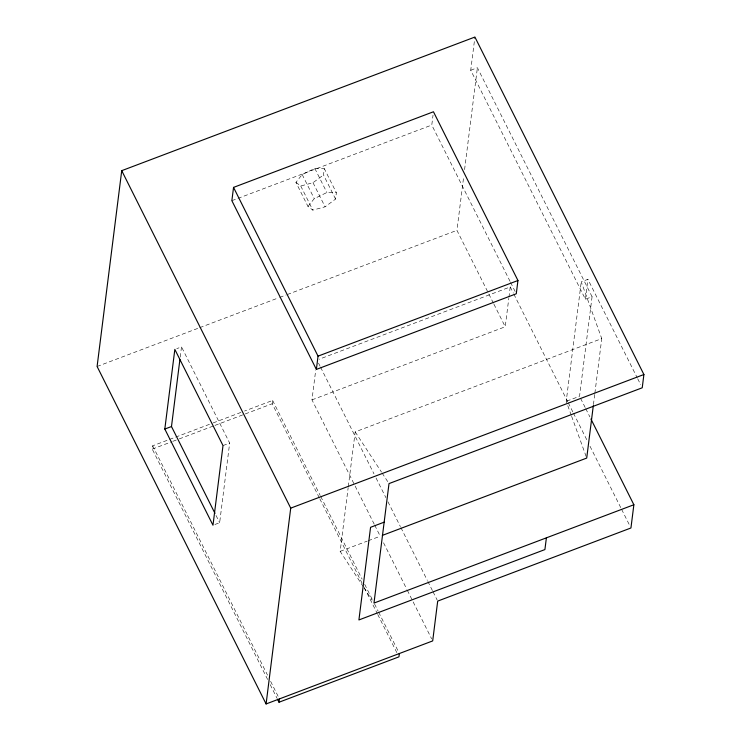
<?xml version="1.0" encoding="UTF-8"?>
<svg xmlns="http://www.w3.org/2000/svg" width="741" height="741" viewBox="0 0 741 741"><rect width="100%" height="100%" fill="white"/><g stroke="black" fill="none" stroke-linecap="round" stroke-linejoin="round"><path stroke-width="0.56" stroke-dasharray="3.71 2.78" d="M267.621 679.497L152.257 449.12L152.674 445.804L212.111 423.315M180.211 357.116L181.499 346.871L176.747 348.678M214.89 524.508L219.651 522.701L229.664 443.053L181.499 346.871M319.278 497.757L272.206 403.743L272.623 400.427L244.53 411.051M335.571 199.07L323.502 174.969L324.299 168.605L314.814 168.42L302.189 174.543L295.928 182.369L307.997 206.47L312.822 210.111L325.086 206.813L335.571 199.07L336.368 192.716L324.299 168.605M374.233 524.202L311.98 399.871L315.694 370.287M363.331 586.798L340.156 551.36L348.168 487.643M348.316 486.504L355.189 431.883L601.748 338.6L581.25 281.849L587.909 279.32L637.204 377.753M510.058 281.358L431.781 125.044L433.04 115.087M470.73 70.238L477.399 67.718L592.068 296.715L585.409 299.234L470.73 70.238L474.907 37.05M493.413 303.171L456.938 230.34L463.709 176.515M464.579 169.643L477.399 67.718M311.98 399.871L505.223 326.762L508.808 298.308M508.947 297.178L510.234 286.934L319.149 359.228M571.246 415.247L566.217 401.326L581.25 281.849M585.409 299.234L587.909 279.32M592.068 296.715L579.545 396.278L566.217 401.326M593.439 404.595L594.727 394.36M594.875 393.221L601.748 338.6M307.997 206.47L314.258 198.644L326.883 192.521L336.368 192.716M295.928 182.369L300.744 186L313.017 182.703L323.502 174.969M231.868 200.681L431.781 125.044M97.099 366.48L198.681 328.05M199.755 327.642L278.644 297.799M279.718 297.391L286.202 294.937M287.286 294.529L456.938 230.34M213.186 422.907L243.446 411.459M152.257 449.12L171.708 441.766M172.792 441.358L178.192 439.311M179.276 438.904L213.853 425.816M214.936 425.408L272.206 403.743M223.004 445.573L229.664 443.053M340.156 551.36L367.193 541.134M368.277 540.726L380.17 536.225M355.189 431.883L381.495 472.11M382.115 473.064L388.386 482.641M363.961 587.752L372.102 600.201M637.705 378.753L640.724 384.783M580.583 398.343L585.242 407.643M585.751 408.68L589.892 416.942M510.577 282.395L515.245 291.713M510.234 286.934L513.346 293.14M513.865 294.177L567.736 401.77M568.254 402.798L572.923 412.116M573.441 413.145L587.428 441.08M590.012 446.258L621.097 508.326M621.616 509.363L629.906 525.915M493.923 304.19L505.223 326.762M314.814 168.42L326.883 192.521M313.017 182.703L325.086 206.813M302.189 174.543L314.258 198.644M300.744 186L312.822 210.111M318.537 363.146L320.093 366.249M320.612 367.286L373.973 473.842M376.048 477.982L385.885 497.637M387.96 501.777L400.39 526.61M400.909 527.648L427.335 580.407M427.853 581.444L432.512 590.753M433.031 591.781L437.181 600.062M374.751 525.23L380.439 536.595M383.551 542.792L406.818 589.271M407.337 590.308L431.651 638.853M272.623 400.427L320.214 495.47M320.733 496.498L362.117 579.147M364.702 584.316L372.464 599.812M374.538 603.943L378.16 611.168M378.67 612.205L398.853 652.497M319.797 498.786L362.219 583.5M364.285 587.632L377.225 613.455M377.743 614.493L396.88 652.71M216.02 515.467L219.651 522.701M152.674 445.804L267.52 675.144M270.622 681.35L278.903 697.874M270.206 684.665L276.93 698.096M571.635 416.312L586.326 457.012"/><path stroke-width="1.11" d="M633.87 504.751L373.983 603.072L389.006 483.595L642.234 387.793L643.901 374.52L474.907 37.05L121.728 170.671L97.099 366.48L266.093 703.95L432.688 640.919L437.699 601.099L630.943 527.981L633.87 504.751L590.929 419.008M164.817 429.048L174.839 349.391L223.004 445.573L212.982 525.221L164.817 429.048L171.486 426.529L179.924 359.394M233.545 187.399L231.868 200.681L316.37 369.416L516.282 293.779L517.95 280.506L433.457 111.771L233.545 187.399L318.037 356.143L316.37 369.416M266.093 703.95L290.722 508.141L121.728 170.671M399.371 653.525L398.945 656.85L279.005 702.227L279.422 698.911M546.395 537.846L544.913 549.572L358.913 619.948L370.565 527.305L384.153 522.164M593.3 405.735L586.715 458.077L382.328 535.4M318.037 356.143L517.95 280.506M290.722 508.141L643.901 374.52M171.486 426.529L214.983 513.393M277.449 699.124L279.005 702.227"/></g></svg>
